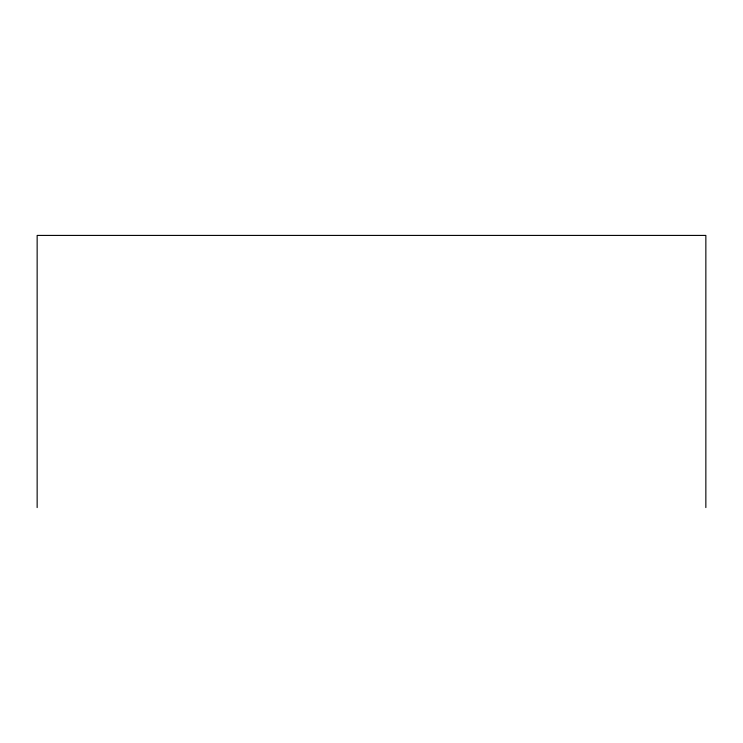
<?xml version="1.0" encoding="UTF-8"?>
<svg xmlns="http://www.w3.org/2000/svg" width="743" height="743" viewBox="0 0 743 743"><rect width="100%" height="100%" fill="white"/><g stroke="black" fill="none" stroke-linecap="round" stroke-linejoin="round"><path stroke-width="1.11" d="M705.85 507.58L705.85 235.42L37.15 235.42L37.15 507.58"/></g></svg>
